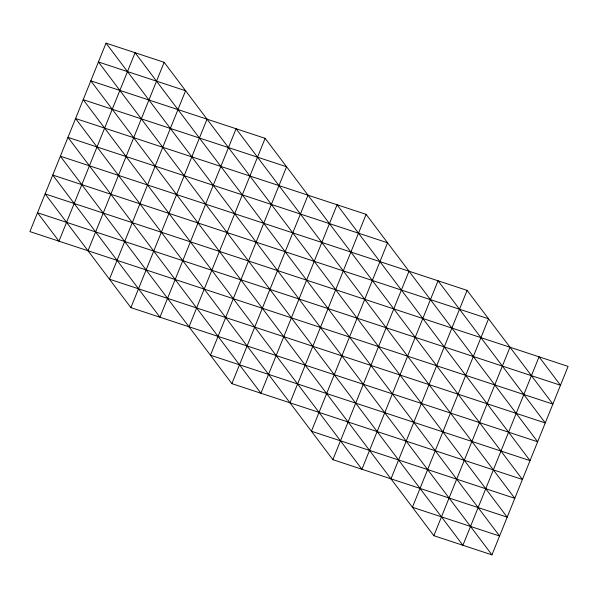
<?xml version="1.0" encoding="UTF-8"?>
<svg xmlns="http://www.w3.org/2000/svg" width="598" height="598" viewBox="0 0 598 598"><rect width="100%" height="100%" fill="white"/><g stroke="black" fill="none" stroke-linecap="round" stroke-linejoin="round"><path stroke-width="0.9" d="M106.04 43.138L29.9 231.598L552.873 404.091L467.113 290.374L60.361 156.22L231.875 383.647L522.413 479.476L265.138 138.332L90.814 80.835L433.849 535.696L491.96 554.862L568.1 366.402L45.127 193.909L130.887 307.626L537.639 441.78L366.126 214.353L75.587 118.524L332.862 459.668L507.186 517.165L164.151 62.304L106.04 43.138L491.96 554.862M88.011 250.764L164.151 62.304M130.887 307.626L207.028 119.166M188.998 326.792L265.138 138.332M231.875 383.647L308.015 195.187M289.985 402.813L366.126 214.353M332.862 459.668L409.002 271.208M390.972 478.834L467.113 290.374M433.849 535.696L509.989 347.236M135.096 52.721L58.955 241.181L37.517 212.753L560.483 385.247L539.045 356.819L462.904 545.279L98.431 61.99L185.589 90.739L109.449 279.199L545.256 422.935L438.057 280.791L361.917 469.251L83.197 99.679L286.577 166.76L210.436 355.219L530.03 460.632L337.07 204.77L260.93 393.23L67.97 137.368L387.564 242.781L311.423 431.24L514.803 498.321L236.083 128.749L159.943 317.209L52.744 175.065L488.551 318.801L412.411 507.261L499.569 536.01L135.096 52.721"/></g></svg>
